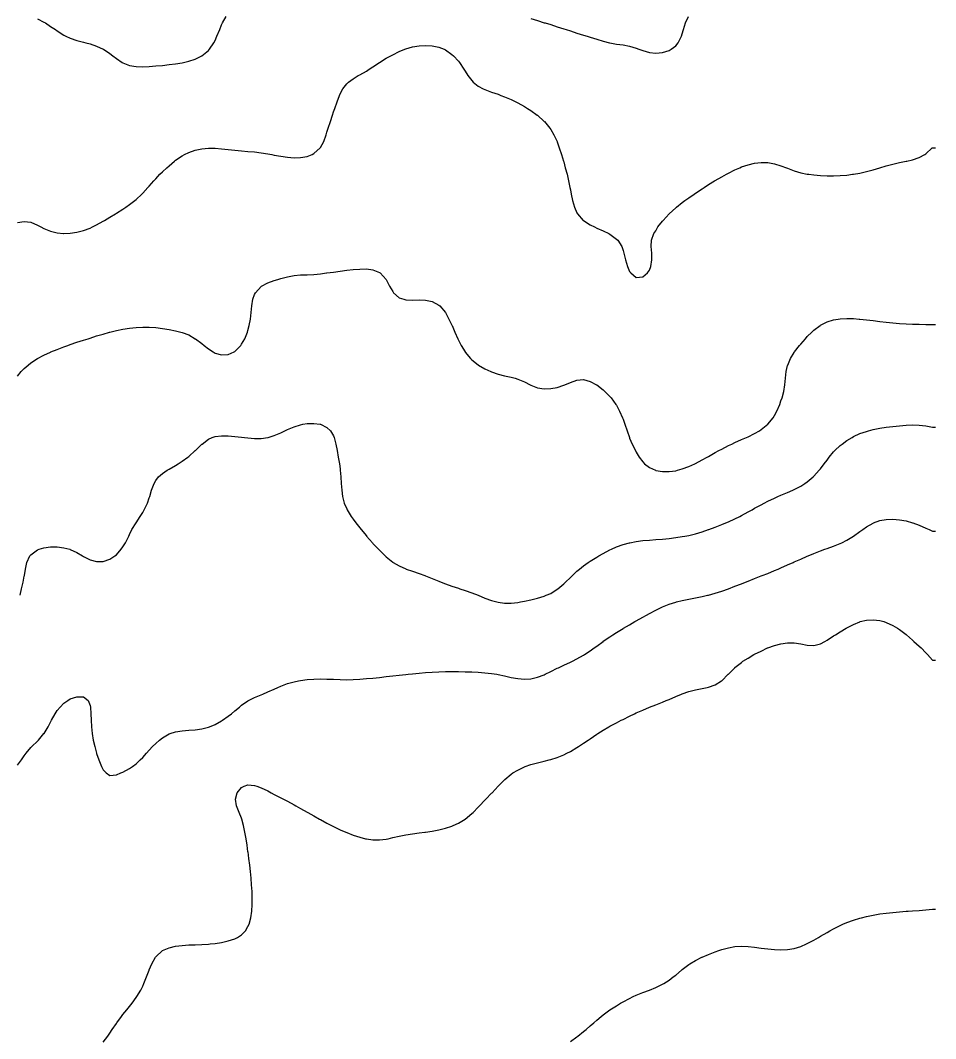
# Model space of a CAD drawing. Header units: inches. Extents: x 2679276 to 2679656, y 1246784 to 1247152.
# Drawn here: x 2679586.5 to 2679656, y 1246888.1 to 1246965.4 of the extents above; entities that cross this region are included whole.
import ezdxf

# ---------------------------------------------------------------- set-up
doc = ezdxf.new("R2010")
doc.units = ezdxf.units.IN
doc.header["$MEASUREMENT"] = 0
for name, color, linetype in [('444', 7, 'Continuous'), ('445', 7, 'Continuous'), ('446', 7, 'Continuous'), ('447', 7, 'Continuous'), ('448', 7, 'Continuous'), ('449', 7, 'Continuous'), ('450', 7, 'Continuous')]:
    doc.layers.add(name, color=color, linetype=linetype)

msp = doc.modelspace()

# ---------------------------------------------------------------- linework, layer by layer
at = {"layer": '444', "elevation": 444}
for points in [[(2679587.75, 1246965.561), (2679588.25, 1246965.306), (2679588.358, 1246965.25), (2679588.75, 1246964.982), (2679589.123, 1246964.75), (2679589.25, 1246964.645), (2679589.75, 1246964.322), (2679589.906, 1246964.25), (2679590.25, 1246964.087), (2679590.75, 1246963.925), (2679591.25, 1246963.796), (2679591.425, 1246963.75), (2679591.75, 1246963.658), (2679592.25, 1246963.483), (2679592.75, 1246963.261), (2679592.77, 1246963.25), (2679593.25, 1246962.931), (2679593.487, 1246962.75), (2679593.75, 1246962.549), (2679594.203, 1246962.25), (2679594.25, 1246962.223), (2679594.75, 1246962.029), (2679595.25, 1246961.937), (2679595.75, 1246961.916), (2679596.25, 1246961.938), (2679596.75, 1246961.981), (2679597.25, 1246962.031), (2679597.75, 1246962.085), (2679598.25, 1246962.149), (2679598.75, 1246962.231), (2679598.843, 1246962.25), (2679599.25, 1246962.344), (2679599.75, 1246962.506), (2679600.25, 1246962.747), (2679600.254, 1246962.75), (2679600.75, 1246963.164), (2679600.825, 1246963.25), (2679601.159, 1246963.75), (2679601.25, 1246963.927), (2679601.396, 1246964.25), (2679601.6, 1246964.75), (2679601.75, 1246965.108), (2679601.811, 1246965.25), (2679602.084, 1246965.75)], [(2679625.25, 1246965.59), (2679625.75, 1246965.428), (2679626.25, 1246965.273), (2679626.327, 1246965.25), (2679626.75, 1246965.123), (2679627.25, 1246964.968), (2679627.75, 1246964.806), (2679627.92, 1246964.75), (2679628.25, 1246964.641), (2679628.75, 1246964.482), (2679629.25, 1246964.327), (2679629.519, 1246964.25), (2679629.75, 1246964.176), (2679630.25, 1246964.025), (2679630.75, 1246963.873), (2679631.221, 1246963.75), (2679631.25, 1246963.74), (2679631.75, 1246963.644), (2679632.25, 1246963.577), (2679632.75, 1246963.499), (2679633.25, 1246963.339), (2679633.456, 1246963.25), (2679633.75, 1246963.147), (2679634.25, 1246963.013), (2679634.75, 1246962.961), (2679635.25, 1246963.011), (2679635.75, 1246963.171), (2679635.901, 1246963.25), (2679636.25, 1246963.518), (2679636.448, 1246963.75), (2679636.692, 1246964.25), (2679636.75, 1246964.423), (2679636.842, 1246964.75), (2679636.999, 1246965.25), (2679637.222, 1246965.75)]]:
    msp.add_lwpolyline(points, dxfattribs=at)
at = {"layer": '445', "elevation": 445}
msp.add_lwpolyline([(2679586.25, 1246950.081), (2679586.75, 1246950.168), (2679587.25, 1246950.105), (2679587.75, 1246949.893), (2679588.014, 1246949.75), (2679588.25, 1246949.635), (2679588.75, 1246949.426), (2679589.25, 1246949.298), (2679589.743, 1246949.25), (2679589.75, 1246949.249), (2679589.77, 1246949.25), (2679590.25, 1246949.265), (2679590.75, 1246949.339), (2679591.25, 1246949.471), (2679591.75, 1246949.663), (2679591.928, 1246949.75), (2679592.25, 1246949.911), (2679592.75, 1246950.195), (2679592.842, 1246950.25), (2679593.25, 1246950.49), (2679593.684, 1246950.75), (2679593.75, 1246950.79), (2679594.25, 1246951.102), (2679594.472, 1246951.25), (2679594.75, 1246951.446), (2679595.141, 1246951.75), (2679595.25, 1246951.842), (2679595.685, 1246952.25), (2679595.75, 1246952.315), (2679596.15, 1246952.75), (2679596.25, 1246952.859), (2679596.595, 1246953.25), (2679596.75, 1246953.417), (2679597.063, 1246953.75), (2679597.25, 1246953.936), (2679597.577, 1246954.25), (2679597.75, 1246954.404), (2679598.163, 1246954.75), (2679598.25, 1246954.816), (2679598.75, 1246955.152), (2679598.925, 1246955.25), (2679599.25, 1246955.403), (2679599.75, 1246955.574), (2679600.25, 1246955.68), (2679600.75, 1246955.728), (2679601.25, 1246955.727), (2679601.75, 1246955.693), (2679602.25, 1246955.643), (2679602.75, 1246955.589), (2679603.25, 1246955.54), (2679603.75, 1246955.495), (2679604.25, 1246955.447), (2679604.75, 1246955.388), (2679605.25, 1246955.31), (2679605.559, 1246955.25), (2679605.75, 1246955.214), (2679606.25, 1246955.122), (2679606.75, 1246955.046), (2679607.25, 1246955.008), (2679607.75, 1246955.027), (2679608.25, 1246955.115), (2679608.64, 1246955.25), (2679608.75, 1246955.319), (2679609.228, 1246955.75), (2679609.25, 1246955.787), (2679609.512, 1246956.25), (2679609.69, 1246956.75), (2679609.75, 1246956.951), (2679609.855, 1246957.25), (2679610.022, 1246957.75), (2679610.179, 1246958.25), (2679610.25, 1246958.487), (2679610.345, 1246958.75), (2679610.517, 1246959.25), (2679610.695, 1246959.75), (2679610.75, 1246959.874), (2679610.968, 1246960.25), (2679611.25, 1246960.618), (2679611.387, 1246960.75), (2679611.75, 1246961.011), (2679612.123, 1246961.25), (2679612.25, 1246961.316), (2679612.75, 1246961.598), (2679612.97, 1246961.75), (2679613.25, 1246961.926), (2679613.737, 1246962.25), (2679613.75, 1246962.259), (2679614.25, 1246962.569), (2679614.611, 1246962.75), (2679614.75, 1246962.837), (2679615.25, 1246963.085), (2679615.67, 1246963.25), (2679615.75, 1246963.285), (2679616.25, 1246963.438), (2679616.75, 1246963.52), (2679617.25, 1246963.547), (2679617.75, 1246963.514), (2679618.25, 1246963.407), (2679618.665, 1246963.25), (2679618.75, 1246963.209), (2679619.25, 1246962.856), (2679619.373, 1246962.75), (2679619.75, 1246962.337), (2679619.823, 1246962.25), (2679620.153, 1246961.75), (2679620.25, 1246961.587), (2679620.459, 1246961.25), (2679620.75, 1246960.87), (2679620.864, 1246960.75), (2679621.25, 1246960.448), (2679621.611, 1246960.25), (2679621.75, 1246960.187), (2679622.25, 1246959.999), (2679622.75, 1246959.829), (2679622.964, 1246959.75), (2679623.25, 1246959.641), (2679623.75, 1246959.422), (2679624.108, 1246959.25), (2679624.25, 1246959.175), (2679624.75, 1246958.895), (2679624.997, 1246958.75), (2679625.25, 1246958.586), (2679625.729, 1246958.25), (2679625.75, 1246958.232), (2679626.25, 1246957.774), (2679626.273, 1246957.75), (2679626.683, 1246957.25), (2679626.75, 1246957.147), (2679626.984, 1246956.75), (2679627.234, 1246956.25), (2679627.25, 1246956.213), (2679627.407, 1246955.75), (2679627.565, 1246955.25), (2679627.728, 1246954.75), (2679627.75, 1246954.685), (2679627.863, 1246954.25), (2679627.991, 1246953.75), (2679628.11, 1246953.25), (2679628.214, 1246952.75), (2679628.25, 1246952.559), (2679628.307, 1246952.25), (2679628.413, 1246951.75), (2679628.561, 1246951.25), (2679628.75, 1246950.829), (2679628.797, 1246950.75), (2679629.225, 1246950.25), (2679629.25, 1246950.228), (2679629.75, 1246949.903), (2679630.069, 1246949.75), (2679630.25, 1246949.665), (2679630.75, 1246949.449), (2679631.165, 1246949.25), (2679631.25, 1246949.199), (2679631.75, 1246948.828), (2679631.841, 1246948.75), (2679632.159, 1246948.25), (2679632.25, 1246947.953), (2679632.311, 1246947.75), (2679632.431, 1246947.25), (2679632.579, 1246946.75), (2679632.75, 1246946.358), (2679632.832, 1246946.25), (2679633.25, 1246945.908), (2679633.75, 1246945.955), (2679634.097, 1246946.25), (2679634.25, 1246946.453), (2679634.371, 1246946.75), (2679634.447, 1246947.25), (2679634.431, 1246947.75), (2679634.396, 1246948.25), (2679634.421, 1246948.75), (2679634.596, 1246949.25), (2679634.75, 1246949.455), (2679634.897, 1246949.75), (2679635.25, 1246950.187), (2679635.291, 1246950.25), (2679635.748, 1246950.75), (2679635.75, 1246950.751), (2679636.25, 1246951.206), (2679636.299, 1246951.25), (2679636.75, 1246951.599), (2679636.949, 1246951.75), (2679637.25, 1246951.962), (2679637.659, 1246952.25), (2679637.75, 1246952.312), (2679638.25, 1246952.649), (2679638.403, 1246952.75), (2679638.75, 1246952.971), (2679639.209, 1246953.25), (2679639.25, 1246953.275), (2679639.75, 1246953.559), (2679640.098, 1246953.75), (2679640.25, 1246953.834), (2679640.75, 1246954.088), (2679641.115, 1246954.25), (2679641.25, 1246954.311), (2679641.75, 1246954.481), (2679642.25, 1246954.599), (2679642.75, 1246954.656), (2679643.25, 1246954.641), (2679643.75, 1246954.55), (2679644.25, 1246954.402), (2679644.675, 1246954.25), (2679644.75, 1246954.216), (2679645.25, 1246954.014), (2679645.75, 1246953.862), (2679646.25, 1246953.763), (2679646.36, 1246953.75), (2679646.75, 1246953.7), (2679647.25, 1246953.662), (2679647.75, 1246953.64), (2679648.25, 1246953.635), (2679648.75, 1246953.65), (2679649.25, 1246953.691), (2679649.684, 1246953.75), (2679649.75, 1246953.759), (2679650.25, 1246953.847), (2679650.75, 1246953.957), (2679651.25, 1246954.091), (2679651.75, 1246954.244), (2679651.768, 1246954.25), (2679652.25, 1246954.39), (2679652.75, 1246954.527), (2679653.25, 1246954.641), (2679653.75, 1246954.738), (2679653.808, 1246954.75), (2679654.25, 1246954.851), (2679654.75, 1246955.021), (2679655.179, 1246955.25), (2679655.25, 1246955.297), (2679655.733, 1246955.75), (2679655.75, 1246955.772), (2679656, 1246955.772)], dxfattribs=at)
at = {"layer": '446', "elevation": 446}
msp.add_lwpolyline([(2679586.25, 1246938.398), (2679586.526, 1246938.75), (2679586.75, 1246938.981), (2679587.04, 1246939.25), (2679587.25, 1246939.408), (2679587.75, 1246939.739), (2679587.769, 1246939.75), (2679588.25, 1246940.003), (2679588.75, 1246940.237), (2679588.779, 1246940.25), (2679589.25, 1246940.445), (2679589.75, 1246940.636), (2679590.072, 1246940.75), (2679590.25, 1246940.814), (2679590.75, 1246940.984), (2679591.25, 1246941.144), (2679591.597, 1246941.25), (2679591.75, 1246941.3), (2679592.25, 1246941.46), (2679592.75, 1246941.611), (2679593.241, 1246941.75), (2679593.25, 1246941.753), (2679593.75, 1246941.882), (2679594.25, 1246941.989), (2679594.75, 1246942.067), (2679595.25, 1246942.116), (2679595.75, 1246942.136), (2679596.25, 1246942.129), (2679596.75, 1246942.097), (2679597.25, 1246942.042), (2679597.75, 1246941.964), (2679598.25, 1246941.861), (2679598.653, 1246941.75), (2679598.75, 1246941.723), (2679599.25, 1246941.537), (2679599.75, 1246941.251), (2679599.751, 1246941.25), (2679600.25, 1246940.883), (2679600.415, 1246940.75), (2679600.75, 1246940.48), (2679601.106, 1246940.25), (2679601.25, 1246940.164), (2679601.75, 1246940.022), (2679602.25, 1246940.046), (2679602.711, 1246940.25), (2679602.75, 1246940.277), (2679603.199, 1246940.75), (2679603.25, 1246940.829), (2679603.502, 1246941.25), (2679603.715, 1246941.75), (2679603.75, 1246941.881), (2679603.853, 1246942.25), (2679603.938, 1246942.75), (2679603.994, 1246943.25), (2679604.046, 1246943.75), (2679604.13, 1246944.25), (2679604.25, 1246944.616), (2679604.313, 1246944.75), (2679604.75, 1246945.234), (2679604.774, 1246945.25), (2679605.25, 1246945.491), (2679605.75, 1246945.67), (2679606.024, 1246945.75), (2679606.25, 1246945.824), (2679606.75, 1246945.965), (2679607.25, 1246946.062), (2679607.75, 1246946.102), (2679608.25, 1246946.118), (2679608.75, 1246946.142), (2679609.25, 1246946.189), (2679609.721, 1246946.25), (2679609.75, 1246946.253), (2679610.25, 1246946.321), (2679610.75, 1246946.387), (2679611.25, 1246946.452), (2679611.75, 1246946.511), (2679612.25, 1246946.551), (2679612.75, 1246946.553), (2679613.25, 1246946.481), (2679613.75, 1246946.282), (2679613.799, 1246946.25), (2679614.246, 1246945.75), (2679614.25, 1246945.743), (2679614.513, 1246945.25), (2679614.75, 1246944.837), (2679614.818, 1246944.75), (2679615.25, 1246944.373), (2679615.604, 1246944.25), (2679615.75, 1246944.211), (2679616.25, 1246944.189), (2679616.75, 1246944.204), (2679617.25, 1246944.186), (2679617.75, 1246944.079), (2679618.25, 1246943.814), (2679618.318, 1246943.75), (2679618.75, 1246943.254), (2679618.753, 1246943.25), (2679619.023, 1246942.75), (2679619.25, 1246942.286), (2679619.265, 1246942.25), (2679619.48, 1246941.75), (2679619.701, 1246941.25), (2679619.75, 1246941.145), (2679619.946, 1246940.75), (2679620.241, 1246940.25), (2679620.25, 1246940.237), (2679620.654, 1246939.75), (2679620.75, 1246939.654), (2679621.25, 1246939.256), (2679621.259, 1246939.25), (2679621.75, 1246938.96), (2679622.216, 1246938.75), (2679622.25, 1246938.735), (2679622.75, 1246938.558), (2679623.25, 1246938.428), (2679623.75, 1246938.322), (2679624.064, 1246938.25), (2679624.25, 1246938.191), (2679624.75, 1246937.977), (2679625.191, 1246937.75), (2679625.25, 1246937.717), (2679625.75, 1246937.512), (2679626.25, 1246937.438), (2679626.75, 1246937.457), (2679627.25, 1246937.553), (2679627.75, 1246937.72), (2679627.825, 1246937.75), (2679628.25, 1246937.924), (2679628.75, 1246938.104), (2679629.25, 1246938.147), (2679629.75, 1246938.007), (2679630.23, 1246937.75), (2679630.25, 1246937.739), (2679630.75, 1246937.356), (2679630.856, 1246937.25), (2679631.25, 1246936.864), (2679631.34, 1246936.75), (2679631.711, 1246936.25), (2679631.75, 1246936.191), (2679631.988, 1246935.75), (2679632.207, 1246935.25), (2679632.25, 1246935.134), (2679632.389, 1246934.75), (2679632.556, 1246934.25), (2679632.733, 1246933.75), (2679632.75, 1246933.705), (2679632.944, 1246933.25), (2679633.183, 1246932.75), (2679633.25, 1246932.626), (2679633.48, 1246932.25), (2679633.75, 1246931.896), (2679633.889, 1246931.75), (2679634.25, 1246931.473), (2679634.71, 1246931.25), (2679634.75, 1246931.236), (2679635.25, 1246931.152), (2679635.75, 1246931.152), (2679636.25, 1246931.218), (2679636.375, 1246931.25), (2679636.75, 1246931.356), (2679637.25, 1246931.547), (2679637.703, 1246931.75), (2679637.75, 1246931.773), (2679638.25, 1246932.039), (2679638.637, 1246932.25), (2679638.75, 1246932.313), (2679639.25, 1246932.595), (2679639.535, 1246932.75), (2679639.75, 1246932.868), (2679640.25, 1246933.125), (2679640.51, 1246933.25), (2679640.75, 1246933.363), (2679641.25, 1246933.586), (2679641.631, 1246933.75), (2679641.75, 1246933.804), (2679642.25, 1246934.048), (2679642.609, 1246934.25), (2679642.75, 1246934.343), (2679643.249, 1246934.75), (2679643.25, 1246934.751), (2679643.647, 1246935.25), (2679643.75, 1246935.42), (2679643.932, 1246935.75), (2679644.155, 1246936.25), (2679644.25, 1246936.526), (2679644.329, 1246936.75), (2679644.454, 1246937.25), (2679644.534, 1246937.75), (2679644.589, 1246938.25), (2679644.649, 1246938.75), (2679644.75, 1246939.209), (2679644.761, 1246939.25), (2679644.975, 1246939.75), (2679645.25, 1246940.204), (2679645.282, 1246940.25), (2679645.667, 1246940.75), (2679645.75, 1246940.85), (2679646.1, 1246941.25), (2679646.25, 1246941.413), (2679646.59, 1246941.75), (2679646.75, 1246941.895), (2679647.215, 1246942.25), (2679647.25, 1246942.273), (2679647.75, 1246942.526), (2679648.25, 1246942.687), (2679648.602, 1246942.75), (2679648.75, 1246942.771), (2679649.25, 1246942.797), (2679649.75, 1246942.784), (2679650.189, 1246942.75), (2679650.25, 1246942.745), (2679650.75, 1246942.689), (2679651.25, 1246942.626), (2679651.75, 1246942.562), (2679652.25, 1246942.502), (2679652.75, 1246942.451), (2679653.25, 1246942.412), (2679653.75, 1246942.385), (2679654.25, 1246942.365), (2679654.75, 1246942.35), (2679655.25, 1246942.338), (2679655.75, 1246942.326), (2679656, 1246942.326)], dxfattribs=at)
at = {"layer": '447', "elevation": 447}
msp.add_lwpolyline([(2679586.443, 1246921.75), (2679586.551, 1246922.25), (2679586.666, 1246922.75), (2679586.75, 1246923.202), (2679586.761, 1246923.25), (2679586.838, 1246923.75), (2679586.947, 1246924.25), (2679587.182, 1246924.75), (2679587.25, 1246924.827), (2679587.75, 1246925.197), (2679587.883, 1246925.25), (2679588.25, 1246925.359), (2679588.75, 1246925.427), (2679589.25, 1246925.431), (2679589.75, 1246925.372), (2679590.205, 1246925.25), (2679590.25, 1246925.236), (2679590.75, 1246925.006), (2679591.165, 1246924.75), (2679591.25, 1246924.701), (2679591.75, 1246924.449), (2679592.25, 1246924.317), (2679592.75, 1246924.33), (2679593.25, 1246924.501), (2679593.643, 1246924.75), (2679593.75, 1246924.838), (2679594.12, 1246925.25), (2679594.25, 1246925.446), (2679594.432, 1246925.75), (2679594.686, 1246926.25), (2679594.75, 1246926.383), (2679594.938, 1246926.75), (2679595.243, 1246927.25), (2679595.25, 1246927.262), (2679595.571, 1246927.75), (2679595.75, 1246928.043), (2679595.873, 1246928.25), (2679596.109, 1246928.75), (2679596.25, 1246929.157), (2679596.285, 1246929.25), (2679596.429, 1246929.75), (2679596.61, 1246930.25), (2679596.75, 1246930.489), (2679596.948, 1246930.75), (2679597.25, 1246930.997), (2679597.609, 1246931.25), (2679597.75, 1246931.33), (2679598.25, 1246931.625), (2679598.447, 1246931.75), (2679598.75, 1246931.941), (2679599.179, 1246932.25), (2679599.25, 1246932.304), (2679599.75, 1246932.745), (2679599.755, 1246932.75), (2679600.25, 1246933.234), (2679600.267, 1246933.25), (2679600.75, 1246933.62), (2679601.023, 1246933.75), (2679601.25, 1246933.824), (2679601.75, 1246933.876), (2679602.25, 1246933.864), (2679602.75, 1246933.825), (2679603.25, 1246933.774), (2679603.477, 1246933.75), (2679603.75, 1246933.715), (2679604.25, 1246933.669), (2679604.75, 1246933.665), (2679605.25, 1246933.739), (2679605.287, 1246933.75), (2679605.75, 1246933.887), (2679606.25, 1246934.101), (2679606.558, 1246934.25), (2679606.75, 1246934.341), (2679607.25, 1246934.556), (2679607.75, 1246934.718), (2679607.926, 1246934.75), (2679608.25, 1246934.808), (2679608.75, 1246934.822), (2679609.248, 1246934.75), (2679609.25, 1246934.75), (2679609.75, 1246934.516), (2679610.026, 1246934.25), (2679610.25, 1246933.877), (2679610.3, 1246933.75), (2679610.428, 1246933.25), (2679610.524, 1246932.75), (2679610.613, 1246932.25), (2679610.697, 1246931.75), (2679610.75, 1246931.375), (2679610.768, 1246931.25), (2679610.816, 1246930.75), (2679610.843, 1246930.25), (2679610.87, 1246929.75), (2679610.926, 1246929.25), (2679611.055, 1246928.75), (2679611.25, 1246928.315), (2679611.282, 1246928.25), (2679611.594, 1246927.75), (2679611.75, 1246927.532), (2679611.958, 1246927.25), (2679612.25, 1246926.874), (2679612.348, 1246926.75), (2679612.75, 1246926.264), (2679612.762, 1246926.25), (2679613.203, 1246925.75), (2679613.25, 1246925.699), (2679613.673, 1246925.25), (2679613.75, 1246925.171), (2679614.179, 1246924.75), (2679614.25, 1246924.685), (2679614.75, 1246924.276), (2679614.787, 1246924.25), (2679615.25, 1246923.979), (2679615.75, 1246923.754), (2679615.759, 1246923.75), (2679616.25, 1246923.585), (2679616.75, 1246923.419), (2679617.196, 1246923.25), (2679617.25, 1246923.232), (2679617.75, 1246923.036), (2679618.25, 1246922.825), (2679618.422, 1246922.75), (2679618.75, 1246922.629), (2679619.25, 1246922.455), (2679619.75, 1246922.287), (2679619.852, 1246922.25), (2679620.25, 1246922.126), (2679620.75, 1246921.952), (2679621.25, 1246921.75), (2679621.25, 1246921.75), (2679621.75, 1246921.546), (2679622.25, 1246921.362), (2679622.652, 1246921.25), (2679622.75, 1246921.224), (2679623.25, 1246921.156), (2679623.75, 1246921.158), (2679624.25, 1246921.212), (2679624.461, 1246921.25), (2679624.75, 1246921.301), (2679625.25, 1246921.405), (2679625.75, 1246921.524), (2679626.25, 1246921.68), (2679626.417, 1246921.75), (2679626.75, 1246921.899), (2679627.25, 1246922.213), (2679627.296, 1246922.25), (2679627.75, 1246922.633), (2679627.876, 1246922.75), (2679628.25, 1246923.11), (2679628.398, 1246923.25), (2679628.75, 1246923.581), (2679628.952, 1246923.75), (2679629.25, 1246923.994), (2679629.611, 1246924.25), (2679629.75, 1246924.346), (2679630.25, 1246924.656), (2679630.414, 1246924.75), (2679630.75, 1246924.938), (2679631.25, 1246925.198), (2679631.36, 1246925.25), (2679631.75, 1246925.424), (2679632.25, 1246925.607), (2679632.75, 1246925.746), (2679632.769, 1246925.75), (2679633.25, 1246925.841), (2679633.75, 1246925.905), (2679634.25, 1246925.951), (2679634.75, 1246925.989), (2679635.25, 1246926.028), (2679635.75, 1246926.074), (2679636.25, 1246926.133), (2679636.75, 1246926.21), (2679636.953, 1246926.25), (2679637.25, 1246926.309), (2679637.75, 1246926.433), (2679638.25, 1246926.58), (2679638.75, 1246926.745), (2679638.764, 1246926.75), (2679639.25, 1246926.927), (2679639.75, 1246927.124), (2679640.049, 1246927.25), (2679640.25, 1246927.337), (2679640.75, 1246927.569), (2679641.116, 1246927.75), (2679641.25, 1246927.819), (2679641.75, 1246928.086), (2679642.048, 1246928.25), (2679642.25, 1246928.362), (2679642.75, 1246928.636), (2679642.969, 1246928.75), (2679643.25, 1246928.894), (2679643.75, 1246929.133), (2679644.009, 1246929.25), (2679644.25, 1246929.357), (2679644.75, 1246929.574), (2679645.146, 1246929.75), (2679645.25, 1246929.798), (2679645.75, 1246930.055), (2679646.066, 1246930.25), (2679646.25, 1246930.376), (2679646.694, 1246930.75), (2679646.75, 1246930.804), (2679647.15, 1246931.25), (2679647.25, 1246931.375), (2679647.539, 1246931.75), (2679647.75, 1246932.034), (2679647.922, 1246932.25), (2679648.25, 1246932.645), (2679648.351, 1246932.75), (2679648.75, 1246933.137), (2679648.893, 1246933.25), (2679649.25, 1246933.516), (2679649.646, 1246933.75), (2679649.75, 1246933.809), (2679650.25, 1246934.037), (2679650.75, 1246934.213), (2679650.89, 1246934.25), (2679651.25, 1246934.345), (2679651.75, 1246934.444), (2679652.25, 1246934.519), (2679652.75, 1246934.578), (2679653.25, 1246934.63), (2679653.75, 1246934.673), (2679654.25, 1246934.697), (2679654.75, 1246934.688), (2679655.25, 1246934.634), (2679655.75, 1246934.533), (2679656, 1246934.533)], dxfattribs=at)
at = {"layer": '448', "elevation": 448}
msp.add_lwpolyline([(2679586.25, 1246908.844), (2679586.548, 1246909.25), (2679586.75, 1246909.558), (2679586.903, 1246909.75), (2679587.25, 1246910.173), (2679587.333, 1246910.25), (2679587.75, 1246910.667), (2679587.84, 1246910.75), (2679588.25, 1246911.243), (2679588.256, 1246911.25), (2679588.581, 1246911.75), (2679588.75, 1246912.109), (2679588.833, 1246912.25), (2679589.11, 1246912.75), (2679589.25, 1246912.997), (2679589.476, 1246913.25), (2679589.75, 1246913.547), (2679590.057, 1246913.75), (2679590.25, 1246913.877), (2679590.75, 1246914.041), (2679591.25, 1246914.024), (2679591.619, 1246913.75), (2679591.75, 1246913.388), (2679591.779, 1246913.25), (2679591.813, 1246912.75), (2679591.833, 1246912.25), (2679591.858, 1246911.75), (2679591.905, 1246911.25), (2679591.986, 1246910.75), (2679592.104, 1246910.25), (2679592.247, 1246909.75), (2679592.25, 1246909.739), (2679592.425, 1246909.25), (2679592.625, 1246908.75), (2679592.75, 1246908.475), (2679592.971, 1246908.25), (2679593.25, 1246908.058), (2679593.75, 1246908.102), (2679594.1, 1246908.25), (2679594.25, 1246908.302), (2679594.75, 1246908.581), (2679594.982, 1246908.75), (2679595.25, 1246908.951), (2679595.568, 1246909.25), (2679595.75, 1246909.432), (2679596.041, 1246909.75), (2679596.25, 1246909.977), (2679596.508, 1246910.25), (2679596.75, 1246910.499), (2679597.033, 1246910.75), (2679597.25, 1246910.931), (2679597.75, 1246911.218), (2679597.832, 1246911.25), (2679598.25, 1246911.378), (2679598.75, 1246911.457), (2679599.25, 1246911.498), (2679599.75, 1246911.535), (2679600.25, 1246911.603), (2679600.75, 1246911.723), (2679600.817, 1246911.75), (2679601.25, 1246911.928), (2679601.75, 1246912.204), (2679601.821, 1246912.25), (2679602.25, 1246912.564), (2679602.498, 1246912.75), (2679602.75, 1246912.977), (2679603.095, 1246913.25), (2679603.25, 1246913.39), (2679603.75, 1246913.725), (2679603.797, 1246913.75), (2679604.25, 1246913.99), (2679604.75, 1246914.194), (2679604.886, 1246914.25), (2679605.25, 1246914.406), (2679605.75, 1246914.63), (2679606.025, 1246914.75), (2679606.25, 1246914.85), (2679606.75, 1246915.042), (2679607.25, 1246915.185), (2679607.577, 1246915.25), (2679607.75, 1246915.284), (2679608.25, 1246915.351), (2679608.75, 1246915.389), (2679609.25, 1246915.401), (2679609.75, 1246915.39), (2679610.25, 1246915.366), (2679610.75, 1246915.343), (2679611.25, 1246915.335), (2679611.75, 1246915.348), (2679612.25, 1246915.377), (2679612.75, 1246915.418), (2679613.25, 1246915.465), (2679613.75, 1246915.516), (2679614.25, 1246915.569), (2679614.75, 1246915.623), (2679615.25, 1246915.678), (2679615.75, 1246915.733), (2679615.917, 1246915.75), (2679616.25, 1246915.784), (2679616.75, 1246915.831), (2679617.25, 1246915.873), (2679617.75, 1246915.907), (2679618.25, 1246915.933), (2679618.75, 1246915.95), (2679619.25, 1246915.958), (2679619.75, 1246915.957), (2679620.25, 1246915.947), (2679620.75, 1246915.928), (2679621.25, 1246915.902), (2679621.75, 1246915.865), (2679622.25, 1246915.811), (2679622.651, 1246915.75), (2679622.75, 1246915.735), (2679623.25, 1246915.631), (2679623.75, 1246915.515), (2679624.25, 1246915.418), (2679624.75, 1246915.371), (2679625.25, 1246915.403), (2679625.75, 1246915.523), (2679626.25, 1246915.714), (2679626.327, 1246915.75), (2679626.75, 1246915.954), (2679627.25, 1246916.204), (2679627.345, 1246916.25), (2679627.75, 1246916.443), (2679628.25, 1246916.678), (2679628.396, 1246916.75), (2679628.75, 1246916.925), (2679629.25, 1246917.205), (2679629.321, 1246917.25), (2679629.75, 1246917.531), (2679630.061, 1246917.75), (2679630.25, 1246917.888), (2679630.745, 1246918.25), (2679630.75, 1246918.254), (2679631.25, 1246918.604), (2679631.477, 1246918.75), (2679631.75, 1246918.926), (2679632.25, 1246919.228), (2679632.288, 1246919.25), (2679632.75, 1246919.518), (2679633.156, 1246919.75), (2679633.25, 1246919.804), (2679633.75, 1246920.088), (2679634.039, 1246920.25), (2679634.25, 1246920.367), (2679634.75, 1246920.632), (2679634.993, 1246920.75), (2679635.25, 1246920.87), (2679635.75, 1246921.072), (2679636.25, 1246921.237), (2679636.299, 1246921.25), (2679636.75, 1246921.365), (2679637.25, 1246921.469), (2679637.75, 1246921.563), (2679638.25, 1246921.66), (2679638.654, 1246921.75), (2679638.75, 1246921.771), (2679639.25, 1246921.907), (2679639.75, 1246922.068), (2679640.25, 1246922.248), (2679640.255, 1246922.25), (2679640.75, 1246922.439), (2679641.25, 1246922.633), (2679641.549, 1246922.75), (2679641.75, 1246922.828), (2679642.25, 1246923.024), (2679642.75, 1246923.22), (2679642.824, 1246923.25), (2679643.25, 1246923.421), (2679643.75, 1246923.626), (2679644.043, 1246923.75), (2679644.25, 1246923.839), (2679644.75, 1246924.058), (2679645.178, 1246924.25), (2679645.25, 1246924.283), (2679645.75, 1246924.508), (2679646.25, 1246924.727), (2679646.306, 1246924.75), (2679646.75, 1246924.934), (2679647.25, 1246925.125), (2679647.594, 1246925.25), (2679647.75, 1246925.306), (2679648.25, 1246925.491), (2679648.75, 1246925.694), (2679648.868, 1246925.75), (2679649.25, 1246925.945), (2679649.75, 1246926.248), (2679649.753, 1246926.25), (2679650.25, 1246926.602), (2679650.469, 1246926.75), (2679650.75, 1246926.954), (2679651.25, 1246927.24), (2679651.277, 1246927.25), (2679651.75, 1246927.427), (2679652.25, 1246927.524), (2679652.75, 1246927.544), (2679653.25, 1246927.5), (2679653.75, 1246927.401), (2679654.25, 1246927.257), (2679654.269, 1246927.25), (2679654.75, 1246927.073), (2679655.25, 1246926.863), (2679655.501, 1246926.75), (2679655.75, 1246926.632), (2679656, 1246926.632)], dxfattribs=at)
at = {"layer": '449', "elevation": 449}
msp.add_lwpolyline([(2679592.75, 1246887.798), (2679593.09, 1246888.25), (2679593.25, 1246888.477), (2679593.439, 1246888.75), (2679593.75, 1246889.2), (2679593.786, 1246889.25), (2679594.153, 1246889.75), (2679594.25, 1246889.879), (2679594.545, 1246890.25), (2679594.75, 1246890.512), (2679594.94, 1246890.75), (2679595.25, 1246891.18), (2679595.299, 1246891.25), (2679595.598, 1246891.75), (2679595.75, 1246892.055), (2679595.843, 1246892.25), (2679596.049, 1246892.75), (2679596.238, 1246893.25), (2679596.25, 1246893.28), (2679596.45, 1246893.75), (2679596.729, 1246894.25), (2679596.75, 1246894.279), (2679597.25, 1246894.75), (2679597.25, 1246894.75), (2679597.75, 1246894.965), (2679598.25, 1246895.082), (2679598.75, 1246895.143), (2679599.25, 1246895.176), (2679599.75, 1246895.196), (2679600.25, 1246895.214), (2679600.75, 1246895.239), (2679600.89, 1246895.25), (2679601.25, 1246895.284), (2679601.75, 1246895.361), (2679602.25, 1246895.479), (2679602.75, 1246895.654), (2679602.95, 1246895.75), (2679603.25, 1246895.957), (2679603.551, 1246896.25), (2679603.75, 1246896.574), (2679603.834, 1246896.75), (2679603.976, 1246897.25), (2679604.048, 1246897.75), (2679604.076, 1246898.25), (2679604.076, 1246898.75), (2679604.058, 1246899.25), (2679604.028, 1246899.75), (2679603.989, 1246900.25), (2679603.941, 1246900.75), (2679603.886, 1246901.25), (2679603.823, 1246901.75), (2679603.753, 1246902.25), (2679603.75, 1246902.267), (2679603.68, 1246902.75), (2679603.605, 1246903.25), (2679603.524, 1246903.75), (2679603.421, 1246904.25), (2679603.274, 1246904.75), (2679603.25, 1246904.806), (2679603.082, 1246905.25), (2679602.891, 1246905.75), (2679602.808, 1246906.25), (2679602.938, 1246906.75), (2679603.25, 1246907.141), (2679603.459, 1246907.25), (2679603.75, 1246907.338), (2679604.25, 1246907.306), (2679604.431, 1246907.25), (2679604.75, 1246907.12), (2679605.25, 1246906.88), (2679605.515, 1246906.75), (2679605.75, 1246906.621), (2679606.25, 1246906.359), (2679606.458, 1246906.25), (2679606.75, 1246906.093), (2679607.25, 1246905.828), (2679607.393, 1246905.75), (2679607.75, 1246905.549), (2679608.25, 1246905.273), (2679608.292, 1246905.25), (2679608.75, 1246904.987), (2679609.176, 1246904.75), (2679609.25, 1246904.708), (2679609.75, 1246904.434), (2679610.105, 1246904.25), (2679610.25, 1246904.174), (2679610.75, 1246903.935), (2679611.188, 1246903.75), (2679611.25, 1246903.722), (2679611.75, 1246903.533), (2679612.25, 1246903.365), (2679612.677, 1246903.25), (2679612.75, 1246903.23), (2679613.25, 1246903.157), (2679613.75, 1246903.154), (2679614.25, 1246903.219), (2679614.392, 1246903.25), (2679614.75, 1246903.334), (2679615.25, 1246903.454), (2679615.75, 1246903.549), (2679616.25, 1246903.625), (2679616.75, 1246903.691), (2679617.176, 1246903.75), (2679617.25, 1246903.759), (2679617.75, 1246903.831), (2679618.25, 1246903.923), (2679618.75, 1246904.043), (2679619.25, 1246904.208), (2679619.347, 1246904.25), (2679619.75, 1246904.436), (2679620.25, 1246904.745), (2679620.257, 1246904.75), (2679620.75, 1246905.157), (2679620.85, 1246905.25), (2679621.25, 1246905.649), (2679621.347, 1246905.75), (2679621.75, 1246906.175), (2679621.821, 1246906.25), (2679622.25, 1246906.704), (2679622.294, 1246906.75), (2679622.75, 1246907.233), (2679622.766, 1246907.25), (2679623.25, 1246907.736), (2679623.264, 1246907.75), (2679623.75, 1246908.153), (2679623.875, 1246908.25), (2679624.25, 1246908.472), (2679624.75, 1246908.726), (2679624.807, 1246908.75), (2679625.25, 1246908.888), (2679625.75, 1246909.016), (2679626.25, 1246909.138), (2679626.648, 1246909.25), (2679626.75, 1246909.273), (2679627.25, 1246909.425), (2679627.75, 1246909.632), (2679627.977, 1246909.75), (2679628.25, 1246909.882), (2679628.75, 1246910.177), (2679628.859, 1246910.25), (2679629.25, 1246910.501), (2679629.598, 1246910.75), (2679629.75, 1246910.852), (2679630.25, 1246911.198), (2679630.326, 1246911.25), (2679630.75, 1246911.508), (2679631.157, 1246911.75), (2679631.25, 1246911.801), (2679631.75, 1246912.062), (2679632.107, 1246912.25), (2679632.25, 1246912.324), (2679632.75, 1246912.571), (2679633.113, 1246912.75), (2679633.25, 1246912.814), (2679633.75, 1246913.029), (2679634.25, 1246913.247), (2679634.259, 1246913.25), (2679634.75, 1246913.434), (2679635.25, 1246913.634), (2679635.529, 1246913.75), (2679635.75, 1246913.841), (2679636.25, 1246914.05), (2679636.699, 1246914.25), (2679636.75, 1246914.271), (2679637.25, 1246914.432), (2679637.75, 1246914.559), (2679638.25, 1246914.664), (2679638.642, 1246914.75), (2679638.75, 1246914.772), (2679639.25, 1246914.938), (2679639.733, 1246915.25), (2679639.75, 1246915.261), (2679640.249, 1246915.75), (2679640.25, 1246915.751), (2679640.736, 1246916.25), (2679640.75, 1246916.26), (2679641.25, 1246916.655), (2679641.351, 1246916.75), (2679641.75, 1246916.974), (2679642.175, 1246917.25), (2679642.25, 1246917.284), (2679642.75, 1246917.516), (2679643.225, 1246917.75), (2679643.25, 1246917.759), (2679643.75, 1246917.931), (2679644.25, 1246918.067), (2679644.75, 1246918.144), (2679645.25, 1246918.138), (2679645.75, 1246918.058), (2679646.25, 1246917.959), (2679646.75, 1246917.928), (2679647.25, 1246918.062), (2679647.576, 1246918.25), (2679647.75, 1246918.341), (2679648.25, 1246918.662), (2679648.385, 1246918.75), (2679648.75, 1246918.979), (2679649.21, 1246919.25), (2679649.25, 1246919.273), (2679649.75, 1246919.533), (2679650.25, 1246919.743), (2679650.275, 1246919.75), (2679650.75, 1246919.867), (2679651.25, 1246919.899), (2679651.75, 1246919.837), (2679652.055, 1246919.75), (2679652.25, 1246919.689), (2679652.75, 1246919.456), (2679653.096, 1246919.25), (2679653.25, 1246919.149), (2679653.75, 1246918.773), (2679653.778, 1246918.75), (2679654.25, 1246918.34), (2679654.353, 1246918.25), (2679654.75, 1246917.88), (2679654.892, 1246917.75), (2679655.25, 1246917.389), (2679655.391, 1246917.25), (2679655.75, 1246916.83), (2679656, 1246916.83)], dxfattribs=at)
at = {"layer": '450', "elevation": 450}
msp.add_lwpolyline([(2679628.25, 1246887.84), (2679628.75, 1246888.203), (2679628.812, 1246888.25), (2679629.25, 1246888.598), (2679629.441, 1246888.75), (2679629.75, 1246889.019), (2679630.025, 1246889.25), (2679630.25, 1246889.453), (2679630.593, 1246889.75), (2679630.75, 1246889.874), (2679631.247, 1246890.25), (2679631.25, 1246890.252), (2679631.75, 1246890.56), (2679632.063, 1246890.75), (2679632.25, 1246890.849), (2679632.75, 1246891.118), (2679633.02, 1246891.25), (2679633.25, 1246891.357), (2679633.75, 1246891.558), (2679634.25, 1246891.745), (2679634.263, 1246891.75), (2679634.75, 1246891.934), (2679635.25, 1246892.187), (2679635.348, 1246892.25), (2679635.75, 1246892.509), (2679636.068, 1246892.75), (2679636.25, 1246892.892), (2679636.684, 1246893.25), (2679636.75, 1246893.306), (2679637.25, 1246893.693), (2679637.336, 1246893.75), (2679637.75, 1246894.004), (2679638.231, 1246894.25), (2679638.25, 1246894.258), (2679638.75, 1246894.456), (2679639.25, 1246894.648), (2679639.518, 1246894.75), (2679639.75, 1246894.823), (2679640.25, 1246894.959), (2679640.75, 1246895.052), (2679641.25, 1246895.086), (2679641.75, 1246895.067), (2679642.25, 1246895.013), (2679642.75, 1246894.943), (2679643.25, 1246894.875), (2679643.75, 1246894.823), (2679644.25, 1246894.804), (2679644.75, 1246894.831), (2679645.25, 1246894.917), (2679645.75, 1246895.068), (2679646.185, 1246895.25), (2679646.25, 1246895.279), (2679646.75, 1246895.542), (2679647.105, 1246895.75), (2679647.25, 1246895.833), (2679647.75, 1246896.127), (2679647.962, 1246896.25), (2679648.25, 1246896.404), (2679648.75, 1246896.656), (2679648.952, 1246896.75), (2679649.25, 1246896.874), (2679649.75, 1246897.06), (2679650.25, 1246897.22), (2679650.357, 1246897.25), (2679650.75, 1246897.348), (2679651.25, 1246897.449), (2679651.75, 1246897.531), (2679652.25, 1246897.599), (2679652.75, 1246897.654), (2679653.25, 1246897.7), (2679653.75, 1246897.738), (2679653.917, 1246897.75), (2679654.25, 1246897.773), (2679654.75, 1246897.808), (2679655.25, 1246897.848), (2679655.75, 1246897.897), (2679656, 1246897.897)], dxfattribs=at)

doc.saveas('drawing.dxf')
